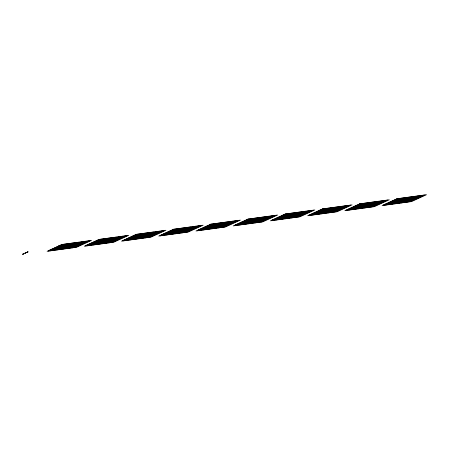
<?xml version="1.0" encoding="UTF-8"?>
<svg xmlns="http://www.w3.org/2000/svg" width="449" height="449" viewBox="0 0 449 449"><rect width="100%" height="100%" fill="white"/><g stroke="black" fill="none" stroke-linecap="round" stroke-linejoin="round"><path stroke-width="0.67" d="M61.103 245.951L61.766 245.788M62.018 245.67L62.007 245.631M58.073 246.333L58.505 246.204M58.544 246.114L61.272 245.637M60.755 245.957L58.112 246.372M61.249 245.726L61.064 245.985M48.548 251.12L49.766 250.559L48.284 250.761M50.024 250.918L52.46 249.801L49.502 250.2M61.317 245.631L62.4 245.474M61.143 246.164L61.631 245.94M62.911 245.356L62.821 245.491M51.5 250.716L55.154 249.038L50.72 249.644M62.843 245.485L63.331 245.261M52.976 250.514L57.848 248.275L51.938 249.083M54.452 250.312L60.536 247.517L53.156 248.522M55.934 250.11L63.23 246.754L54.368 247.966M57.41 249.908L65.924 245.996L55.586 247.405M58.886 249.706L68.618 245.233L56.804 246.843M60.362 249.509L71.318 244.469L58.022 246.288M61.839 249.307L74.012 243.712L59.24 245.726M63.315 249.105L76.706 242.948L60.458 245.165M64.796 248.903L79.394 242.191L61.67 244.61M66.272 248.701L81.213 241.831M67.748 248.499L82.695 241.629M69.225 248.297L84.171 241.427M70.701 248.095L85.647 241.225M72.177 247.893L87.123 241.023M73.658 247.691L88.599 240.821M75.135 247.489L90.075 240.619M85.77 246.041L86.983 245.48L85.506 245.682M87.246 245.839L89.677 244.716L86.724 245.12M88.722 245.637L92.371 243.959L87.942 244.565M90.198 245.435L95.065 243.195L89.16 244.003M91.675 245.233L97.759 242.438L90.378 243.442M93.151 245.031L100.453 241.674L91.59 242.887M94.632 244.828L103.147 240.917L92.808 242.325M96.108 244.626L105.841 240.153L94.026 241.764M97.585 244.424L108.54 239.39L95.244 241.203M99.061 244.222L111.234 238.627L96.462 240.647M100.537 244.026L113.928 237.869L97.68 240.086M102.018 243.824L116.617 237.111L98.892 239.53M103.495 243.622L118.435 236.752M104.971 243.42L119.911 236.55M106.447 243.218L121.393 236.348M107.923 243.016L122.869 236.146M109.399 242.814L124.345 235.944M110.881 242.612L125.821 235.742M112.357 242.409L127.297 235.54M122.992 240.961L124.205 240.4L122.729 240.602M124.468 240.759L126.899 239.637L123.946 240.041M125.945 240.557L129.593 238.879L125.164 239.485M127.421 240.355L132.287 238.116L126.382 238.924M128.897 240.153L134.981 237.358L127.6 238.363M130.373 239.951L137.675 236.595L128.812 237.807M131.854 239.749L140.369 235.832L130.03 237.246M133.331 239.547L143.063 235.074L131.248 236.685M134.807 239.345L145.762 234.311L132.466 236.123M136.283 239.143L148.456 233.547L133.684 235.568M137.759 238.941L151.15 232.79L134.902 235.007M139.235 238.745L153.839 232.032L136.114 234.451M140.717 238.542L155.657 231.673M142.193 238.34L157.133 231.471M143.669 238.138L158.615 231.269M145.145 237.936L160.091 231.067M146.621 237.734L161.567 230.865M148.103 237.532L163.043 230.663M149.579 237.33L164.519 230.46M160.214 235.882L161.427 235.321L159.951 235.523M161.691 235.68L164.121 234.558L161.169 234.962M163.167 235.478L166.815 233.8L162.386 234.4M164.643 235.276L169.509 233.037L163.604 233.845M166.119 235.074L172.203 232.279L164.817 233.284M167.595 234.872L174.897 231.516L166.035 232.722M169.077 234.67L177.591 230.752L167.252 232.167M170.553 234.468L180.285 229.995L168.47 231.605M172.029 234.266L182.984 229.231L169.688 231.044M173.505 234.064L185.678 228.468L170.906 230.483M174.981 233.862L188.372 227.71L172.124 229.927M176.457 233.66L191.061 226.947L173.336 229.366M177.939 233.463L192.879 226.593M179.415 233.261L194.355 226.391M180.891 233.059L195.837 226.189M182.367 232.857L197.313 225.987M183.843 232.655L198.789 225.785M185.319 232.453L200.265 225.583M186.801 232.251L201.741 225.381M197.431 230.797L198.649 230.242L197.173 230.444M198.913 230.595L201.343 229.478L198.391 229.882M200.389 230.399L204.037 228.721L199.609 229.321M201.865 230.197L206.731 227.957L200.826 228.766M203.341 229.995L209.425 227.194L202.039 228.204M204.817 229.793L212.119 226.436L203.257 227.643M206.293 229.591L214.813 225.673L204.475 227.087M207.775 229.388L217.507 224.915L205.693 226.526M209.251 229.186L220.206 224.152L206.91 225.965M210.727 228.984L222.9 223.389L208.128 225.404M212.203 228.782L225.594 222.631L209.346 224.848M213.679 228.58L228.283 221.868L210.559 224.287M215.161 228.378L230.101 221.509M216.637 228.176L231.577 221.312M218.113 227.98L233.053 221.11M219.589 227.778L234.535 220.908M221.065 227.576L236.011 220.706M222.541 227.374L237.487 220.504M224.023 227.172L238.963 220.302M234.653 225.718L235.871 225.162L234.395 225.364M236.135 225.516L238.565 224.399L235.613 224.803M237.611 225.314L241.259 223.636L236.831 224.242M239.087 225.117L243.953 222.878L238.049 223.686M240.563 224.915L246.647 222.115L239.261 223.125M242.039 224.713L249.341 221.357L240.479 222.564M243.515 224.511L252.035 220.594L241.697 222.008M244.997 224.309L254.729 219.836L242.915 221.447M246.473 224.107L257.429 219.073L244.133 220.886M247.949 223.905L260.123 218.309L245.35 220.324M249.425 223.703L262.811 217.552L246.568 219.769M250.901 223.501L265.505 216.788L247.781 219.207M252.377 223.299L267.323 216.429M253.859 223.097L268.799 216.227M255.335 222.895L270.276 216.031M256.811 222.698L271.757 215.829M258.287 222.496L273.233 215.627M259.763 222.294L274.709 215.425M261.239 222.092L276.186 215.223M271.875 220.639L273.093 220.083L271.617 220.279M273.357 220.437L275.787 219.32L272.835 219.724M274.833 220.234L278.481 218.556L274.053 219.163M276.309 220.032L281.175 217.799L275.265 218.601M277.785 219.836L283.869 217.035L276.483 218.046M279.261 219.634L286.563 216.278L277.701 217.484M280.737 219.432L289.257 215.514L278.919 216.923M282.219 219.23L291.951 214.751L280.137 216.367M283.695 219.028L294.645 213.993L281.355 215.806M285.171 218.826L297.345 213.23L282.573 215.245M286.647 218.624L300.033 212.472L283.785 214.689M288.123 218.422L302.727 211.709L285.003 214.128M289.599 218.22L304.545 211.35M291.081 218.018L306.022 211.148M292.557 217.816L307.498 210.946M294.033 217.613L308.974 210.744M295.509 217.411L310.455 210.547M296.985 217.215L311.932 210.345M298.462 217.013L313.408 210.143M309.097 215.559L310.315 214.998L308.839 215.2M310.573 215.357L313.009 214.24L310.057 214.644M312.055 215.155L315.703 213.477L311.275 214.083M313.531 214.953L318.397 212.719L312.487 213.522M315.007 214.751L321.091 211.956L313.705 212.966M316.483 214.549L323.785 211.193L314.923 212.405M317.959 214.353L326.479 210.435L316.141 211.844M319.435 214.151L329.173 209.672L317.359 211.288M320.917 213.948L331.867 208.914L318.577 210.727M322.393 213.746L334.567 208.151L319.795 210.166M323.869 213.544L337.255 207.387L321.007 209.604M325.345 213.342L339.949 206.63L322.225 209.049M326.821 213.14L341.768 206.271M328.303 212.938L343.244 206.069M329.779 212.736L344.72 205.867M331.255 212.534L346.196 205.664M332.731 212.332L347.678 205.462M334.208 212.13L349.154 205.266M335.684 211.934L350.63 205.064M346.319 210.48L347.537 209.919L346.061 210.121M347.795 210.278L350.231 209.161L347.279 209.565M349.277 210.076L352.925 208.398L348.497 209.004M350.753 209.874L355.619 207.64L349.709 208.443M352.229 209.672L358.313 206.877L350.927 207.887M353.705 209.47L361.007 206.113L352.145 207.326M355.181 209.268L363.701 205.356L353.363 206.764M356.658 209.071L366.395 204.592L354.581 206.209M358.139 208.869L369.089 203.829L355.799 205.648M359.615 208.667L371.789 203.071L357.017 205.086M361.091 208.465L374.477 202.308L358.229 204.525M362.567 208.263L377.171 201.55L359.447 203.969M364.044 208.061L378.99 201.191M365.52 207.859L380.466 200.989M367.001 207.657L381.942 200.787M368.477 207.455L383.418 200.585M369.954 207.253L384.9 200.383M371.43 207.051L386.376 200.181M372.906 206.849L387.852 199.985M383.541 205.401L384.759 204.839L383.283 205.041M385.018 205.199L387.453 204.082L384.501 204.48M386.494 204.997L390.147 203.318L385.713 203.925M387.975 204.795L392.841 202.555L386.931 203.363M389.451 204.592L395.535 201.797L388.149 202.802M390.927 204.39L398.229 201.034L389.367 202.246M392.404 204.188L400.923 200.276L390.585 201.685M393.88 203.986L403.617 199.513L391.803 201.124M395.361 203.784L406.311 198.75L393.021 200.568M396.837 203.588L409.011 197.992L394.239 200.007M398.314 203.386L411.699 197.229L395.451 199.446M399.79 203.184L414.393 196.471L396.669 198.89M401.266 202.982L416.212 196.112M402.742 202.78L417.688 195.91M404.223 202.578L419.164 195.708M405.7 202.376L420.64 195.506M407.176 202.173L422.116 195.304M408.652 201.971L423.598 195.102M410.128 201.769L425.074 194.9M61.653 245.698L61.839 245.755M61.39 245.923L57.685 246.512L60.755 246.131M59.055 245.895L61.552 245.502M64.909 244.98C58.258 246.686 68.708 245.221 66.974 244.694M62.467 245.418L63.303 245.221M61.564 245.665L62.158 245.581M22.938 254.078L22.45 254.302L23.528 253.994L22.938 254.078M23.73 253.713L23.241 253.932L24.319 253.629L23.73 253.713M25.29 252.995L24.802 253.219L25.879 252.916L25.29 252.995M26.07 252.635L25.582 252.86L26.659 252.557L26.07 252.635M26.839 252.282L26.351 252.506L27.428 252.203L26.839 252.282M27.63 251.917L27.142 252.142L28.22 251.838L27.63 251.917M62.013 244.452L47.072 251.322L76.611 247.287L91.557 240.423L62.013 244.452M99.235 239.373L84.289 246.243L113.833 242.207L128.773 235.338L99.235 239.373M136.457 234.294L121.511 241.164L151.055 237.128L165.995 230.258L136.457 234.294M173.679 229.214L158.733 236.079L188.277 232.049L203.217 225.179L173.679 229.214M210.901 224.13L195.955 230.999L225.499 226.97L240.44 220.1L210.901 224.13M248.123 219.05L233.177 225.92L262.721 221.89L277.662 215.02L248.123 219.05M285.345 213.971L270.399 220.841L299.943 216.811L314.884 209.941L285.345 213.971M322.567 208.892L307.621 215.761L337.165 211.732L352.106 204.862L322.567 208.892M359.789 203.812L344.843 210.682L374.382 206.652L389.328 199.783L359.789 203.812M397.011 198.733L382.065 205.603L411.604 201.567L426.55 194.698L397.011 198.733"/></g></svg>
